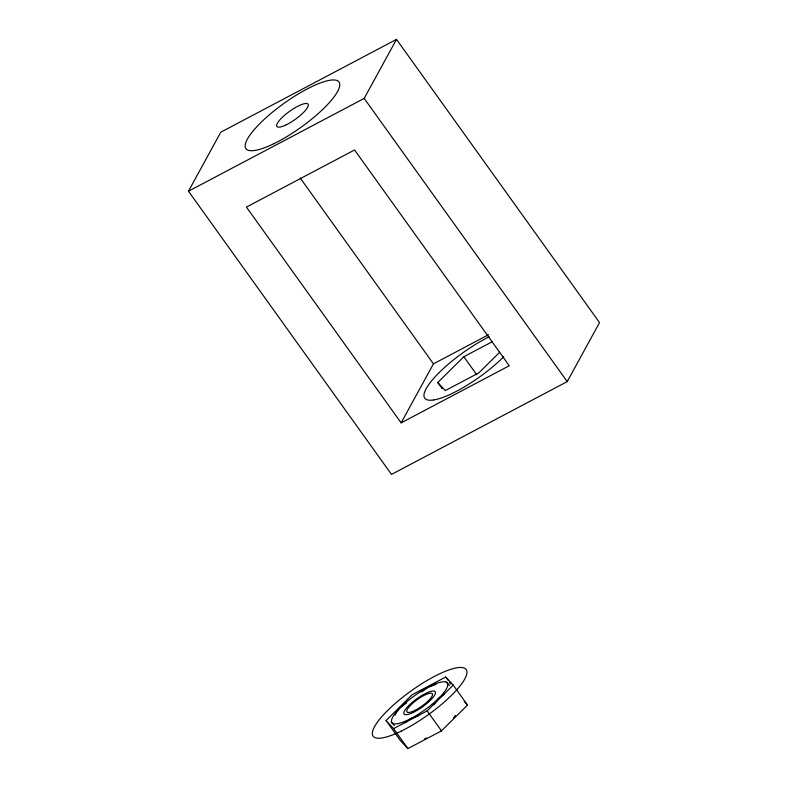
<?xml version="1.0" encoding="UTF-8"?>
<svg xmlns="http://www.w3.org/2000/svg" width="788" height="788" viewBox="0 0 788 788"><rect width="100%" height="100%" fill="white"/><g stroke="black" fill="none" stroke-linecap="round" stroke-linejoin="round"><path stroke-width="1.18" d="M188.47 191.218L220.778 132.207L396.492 39.4L599.53 322.597L567.222 381.619L391.508 474.415L188.47 191.218L364.184 98.411L396.492 39.4M401.131 422.861L509.265 365.75L354.561 149.976L246.427 207.086L401.131 422.861L433.439 363.849L488.58 334.723M433.686 704.836L438.591 698.365L444.639 693.903M442.078 388.523L437.773 382.525L463.827 356.737L491.988 341.864M499.71 352.226L478.868 372.852L445.299 390.592L437.773 382.525M386.061 720.557L412.114 694.77L445.683 677.04L453.208 685.097L467.53 705.073L441.477 730.87L407.908 748.6L400.383 740.543L386.061 720.557L393.586 728.614L407.908 748.6M393.586 728.614L427.155 710.884L453.208 685.097M400.678 707.289L406.726 702.827M421.669 691.962L428.179 687.215L436.05 684.358M404.953 722.823L411.09 718.439L418.733 715.642M425.914 738.149L426.416 737.864M424.377 738.937L424.899 738.691M446.205 681.975L449.426 685.422M391.212 722.123L394.424 725.571M464.191 701.497L467.53 705.073M364.184 98.411L567.222 381.619M463.827 356.737L476.72 374.724M300.228 178.039L433.439 363.849M445.683 677.04L447.84 680.034M449.268 682.034L450.697 684.033M427.155 710.884L441.477 730.87M395.044 715.12A43.478 35.677 76.8 0 1 400.511 707.072M455.247 715.908A43.478 35.677 76.8 0 1 453.642 717.927M455.395 715.77A34.071 8.737 -35.6 0 1 454.184 717.06M503.768 356.728A57.258 14.686 -35.6 0 1 485.674 372.448A56.746 14.558 -35.6 0 1 473.746 380.988A57.948 14.864 -35.6 0 1 469.894 383.49A57.219 14.677 -35.6 0 1 443.595 397.162A57.948 14.864 -35.6 0 1 440.541 398.236A56.746 14.558 -35.6 0 1 433.577 399.959M433.528 399.989A57.258 14.686 -35.6 0 1 456.991 357.161A56.746 14.558 -35.6 0 1 468.949 348.611A57.948 14.864 -35.6 0 1 472.8 346.099A57.219 14.677 -35.6 0 1 489.19 336.791M409.415 719.306A34.071 8.737 -35.6 0 0 447.466 683.196A34.071 8.737 -35.6 0 0 402.028 705.979A34.071 8.737 -35.6 0 0 409.415 719.306M415.148 710.284A15.622 4.009 -35.6 0 0 432.366 693.765A15.622 4.009 -35.6 0 0 411.395 704.433A15.622 4.009 -35.6 0 0 415.148 710.284M401.062 731.195A57.229 14.677 -35.6 0 0 466.585 670.283A57.229 14.677 -35.6 0 0 391.262 706.994A57.229 14.677 -35.6 0 0 401.062 731.195M413.404 712.342A19.188 4.925 -35.6 0 0 435.38 691.913A19.188 4.925 -35.6 0 0 410.124 704.226A19.188 4.925 -35.6 0 0 413.404 712.342M273.899 143.682A57.229 14.677 -35.6 0 0 339.431 82.77A57.229 14.677 -35.6 0 0 264.108 119.48A57.229 14.677 -35.6 0 0 273.899 143.682M286.251 124.819A19.188 4.925 -35.6 0 0 308.226 104.4A19.188 4.925 -35.6 0 0 282.971 116.703A19.188 4.925 -35.6 0 0 286.251 124.819"/></g></svg>
